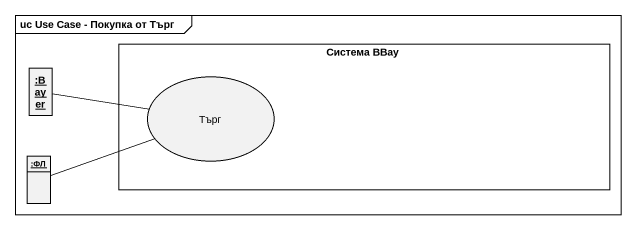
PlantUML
@startuml
mainframe uc Use Case - Покупка от Търг
allowmixing
hide circle
hide empty members
rectangle "Система BBay" as Система_BBay {
  usecase Търг
}
object ":Bayer" as Bayer
object ":ФЛ" as ФЛ
Bayer -right- Търг
ФЛ -right- Търг
@enduml
